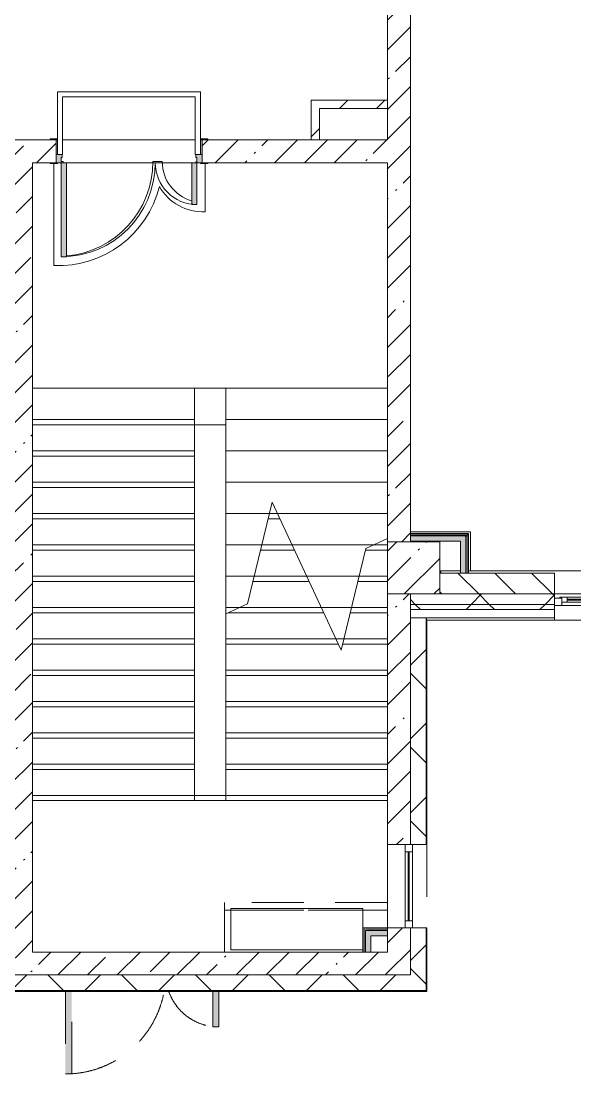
# Model space of a CAD drawing. Header units: millimetres. Extents: x -2911 to 185427, y -8553 to 29000.
# Drawn here: x 130387 to 135693, y -1048 to 9037 of the extents above; entities that cross this region are included whole.
import ezdxf

# ---------------------------------------------------------------- set-up
doc = ezdxf.new("R2010")
doc.units = ezdxf.units.MM
doc.linetypes.add('200_ШТРИХ__ш1_п0_6_', pattern=[800, 500, -300])
for name, color, linetype, lineweight in [('A-DETL-MBND-1', 7, '200_ШТРИХ__ш1_п0_6_', 9), ('A-GLAZ-2', 7, 'Continuous', 5), ('A-WALL', 7, 'Continuous', 9), ('A-WALL-3', 7, 'Continuous', 5), ('I-WALL-3', 7, 'Continuous', 5), ('S-COLS-2', 7, 'Continuous', 5), ('S-STRS-2', 7, 'Continuous', 5), ('S-STRS-MBND-1', 7, 'Continuous', 5)]:
    doc.layers.add(name, color=color, linetype=linetype, lineweight=lineweight)
for name, color, linetype, lineweight, true_color in [('A-DOOR-2', 7, 'Continuous', 5, 0xaaaaaa), ('A-DOOR-3', 7, 'Continuous', 5, 0xe2e2e2), ('A-DOOR-FRAM-2', 7, 'Continuous', 5, 0xe2e2e2), ('A-DOOR-FRAM-3', 7, 'Continuous', 5, 0xaaaaaa), ('A-FLOR-2', 7, 'Continuous', 5, 0xaaaaaa), ('I-WALL-1', 7, 'Continuous', 5, 0xe7e7e7), ('I-WALL-2', 7, 'Continuous', 9, 0xe7e7e7)]:
    doc.layers.add(name, color=color, linetype=linetype, lineweight=lineweight, true_color=true_color)
pattern_1 = [(45, (58417.4, 0), (-353.5534, 353.5534), []), (135, (58417.4, 0), (-353.5534, -353.5534), [])]
pattern_2 = [(45, (58417.4, 0), (-285.1231, 285.1231), []), (45, (58702.5, 0), (-285.1231, 285.1231), [504.031, -100.806, 16.764, -84.042])]
pattern_3 = [(45, (58417.4, 0), (-176.7767, 176.7767), [])]
pattern_4 = [(45, (58417.4, 0), (-530.33, 530.33), []), (135, (58417.4, 0), (-530.33, -530.33), [])]

# ---------------------------------------------------------------- blocks, each defined once
blk = doc.blocks.new('BSC_Колонна _Прямоугольная - 500х500-V180-2_9_1_птичка')
at = {"layer": 'S-COLS-2'}
h = blk.add_hatch(dxfattribs=at)
h.set_pattern_fill('FP_115', color=256, style=0, pattern_type=2)
h.set_pattern_definition([(45, (-75730, -3800), (-285.1231, 285.1231), []), (45, (-75444.88, -3800), (-285.1231, 285.1231), [504.031, -100.806, 16.764, -84.042])])
h.paths.add_polyline_path([(-250, -250), (250, -250), (250, 250), (-250, 250), (-250, -99)])
for p, q in [((250, 250), (-250, 250)), ((-250, 250), (-250, -250)), ((250, -250), (250, 250)), ((-250, -250), (250, -250))]:
    blk.add_line(p, q, dxfattribs=at)
blk = doc.blocks.new('110_Дверь_СКБ_2Ст - Д-1 Лестничная клетка EIS60-24319353-2_9_1_птичка')
at = {"layer": 'A-DOOR-3'}
for points in [[(612.5, 1010), (612.5, 110), (662.5, 110), (662.5, 1010)], [(-587.5, 510), (-637.5, 510), (-637.5, 110), (-587.5, 110)], [(712.5, 30), (697.5, 30), (697.5, -110), (712.5, -110)]]:
    blk.add_hatch(color=256, dxfattribs=at).paths.add_polyline_path(points)
h = blk.add_hatch(color=256, dxfattribs=at)
h.paths.add_polyline_path([(712.5, 110), (662.5, 110), (662.5, 60), (652.5, 60), (652.5, 30), (712.5, 30), (712.5, 39.7)])
h.paths.add_polyline_path([(-687.5, 110), (-687.5, 30), (-627.5, 30), (-627.5, 60), (-637.5, 60), (-637.5, 110)])
at = {"layer": 'A-DOOR-FRAM-2'}
for points in [[(-742.5, 118), (-742.5, 110), (-672.5, 110), (-672.5, 118)], [(697.5, 118), (697.5, 110), (767.5, 110), (767.5, 118)], [(-672.5, 30), (-687.5, 30), (-687.5, -110), (-672.5, -110)], [(-672.5, -110), (-742.5, -110), (-742.5, -118), (-672.5, -118)], [(697.5, -110), (697.5, -118), (767.5, -118), (767.5, -110)]]:
    blk.add_hatch(color=256, dxfattribs=at).paths.add_polyline_path(points)
at = {"layer": 'A-DOOR-2'}
for p, q in [((662.5, 1010), (612.5, 1010)), ((612.5, 1010), (612.5, 110)), ((662.5, 110), (662.5, 1010)), ((-637.5, 510), (-637.5, 110)), ((-587.5, 510), (-637.5, 510)), ((-587.5, 110), (-587.5, 510)), ((-637.5, 110), (-587.5, 110)), ((612.5, 110), (662.5, 110))]:
    blk.add_line(p, q, dxfattribs=at)
for centre, radius, start, end in [((662.5, 110), 900, 90, 180), ((-637.5, 110), 400, 360, 90)]:
    blk.add_arc(centre, radius, start, end, dxfattribs=at)
at = {"layer": 'A-DOOR-FRAM-3'}
for p, q in [((-672.5, 118), (-742.5, 118)), ((-742.5, 118), (-742.5, 110)), ((-742.5, 110), (-672.5, 110)), ((-637.5, 110), (-687.5, 110)), ((-687.5, 110), (-687.5, 30)), ((-672.5, 110), (-672.5, 118)), ((-637.5, 60), (-637.5, 110)), ((662.5, 110), (662.5, 60)), ((712.5, 110), (662.5, 110)), ((767.5, 118), (697.5, 118)), ((697.5, 118), (697.5, 110)), ((697.5, 110), (767.5, 110)), ((712.5, 30), (712.5, 110)), ((767.5, 110), (767.5, 118)), ((-687.5, 30), (-627.5, 30)), ((-672.5, 30), (-687.5, 30)), ((-687.5, 30), (-687.5, -110)), ((-672.5, -110), (-672.5, 30)), ((-627.5, 60), (-637.5, 60)), ((-627.5, 30), (-627.5, 60)), ((662.5, 60), (652.5, 60)), ((652.5, 60), (652.5, 30)), ((652.5, 30), (712.5, 30)), ((712.5, 30), (697.5, 30)), ((697.5, 30), (697.5, -110)), ((712.5, -110), (712.5, 30)), ((-672.5, -110), (-742.5, -110)), ((-742.5, -110), (-742.5, -118)), ((-742.5, -118), (-672.5, -118)), ((-687.5, -110), (-672.5, -110)), ((-672.5, -118), (-672.5, -110)), ((697.5, -110), (712.5, -110)), ((767.5, -110), (697.5, -110)), ((697.5, -110), (697.5, -118)), ((697.5, -118), (767.5, -118)), ((767.5, -118), (767.5, -110))]:
    blk.add_line(p, q, dxfattribs=at)
blk = doc.blocks.new('120_Окно_СКБ_1Ст - 120_Окно_СКБ_1Ст 900х2500_h_-19906150-2_9_1_птичка')
at = {"layer": 'A-GLAZ-2'}
for p, q in [((-450, -75), (-450, -5)), ((-450, -5), (-380, -5)), ((450, -5), (-450, -5)), ((-380, -75), (-450, -75)), ((-450, -75), (-400, -75)), ((-380, -75), (-400, -75)), ((-400, -75), (-400, -85)), ((-400, -85), (400, -85)), ((400, -85), (-400, -85)), ((-380, -5), (-380, -75)), ((380, -35), (-380, -35)), ((-380, -35), (-380, -75)), ((-330, -85), (-330, -35)), ((-330, -55), (330, -55)), ((330, -65), (-330, -65)), ((330, -85), (330, -35)), ((380, -75), (380, -5)), ((380, -5), (450, -5)), ((380, -75), (380, -35)), ((450, -75), (380, -75)), ((400, -75), (380, -75)), ((400, -75), (450, -75)), ((400, -85), (400, -75)), ((450, -5), (450, -75))]:
    blk.add_line(p, q, dxfattribs=at)
blk = doc.blocks.new('110_Дверь_СКБ_2Ст_Наружная - ДН-1_л__ Двухстворчатая 1350 х3200 _ЛК_ в свету с верхним остеклением 2-V284-2_9_1_птичка')
at = {"layer": 'A-DETL-MBND-1'}
for points in [[(754, 869), (694, 869), (694, 79), (754, 79), (754, 169)], [(-656, 419), (-716, 419), (-716, 79), (-656, 79), (-656, 169)]]:
    blk.add_hatch(color=256, dxfattribs=at).paths.add_polyline_path(points)
for p, q in [((754, 869), (694, 869)), ((694, 869), (694, 79)), ((754, 79), (754, 869)), ((-716, 419), (-716, 79)), ((-656, 419), (-716, 419)), ((-656, 79), (-656, 419))]:
    blk.add_line(p, q, dxfattribs=at)
for centre, radius, start, end in [((754, -91), 960, 90, 169.737), ((-716, -91), 510, 19.5984, 90)]:
    blk.add_arc(centre, radius, start, end, dxfattribs=at)
blk = doc.blocks.new('120_Окно_СКБ_1Ст - 120_Окно_СКБ_1Ст 800х2500 EI30-23532001-2_9_1_птичка')
at = {"layer": 'A-GLAZ-2'}
for p, q in [((-400, -127), (-400, -57)), ((-400, -57), (-330, -57)), ((400, -57), (-400, -57)), ((-330, -57), (-330, -127)), ((330, -87), (-330, -87)), ((330, -97), (-330, -97)), ((330, -127), (330, -57)), ((330, -57), (400, -57)), ((400, -57), (400, -127)), ((-330, -127), (-400, -127)), ((-400, -127), (400, -127)), ((400, -127), (330, -127))]:
    blk.add_line(p, q, dxfattribs=at)
blk = doc.blocks.new('Зашивка приборов отопления27 - Зашивка приборов отопления-33322407-2_9_1_птичка')
at = {"layer": 'A-DETL-MBND-1'}
for p, q in [((75480, 595), (73920, 595)), ((73920, 595), (73920, 520)), ((73920, 520), (73920, 120)), ((75480, 520), (73920, 520)), ((73920, 520), (73920, 120)), ((73920, 520), (75480, 520)), ((75480, 520), (75480, 595)), ((75480, 350), (75480, 520))]:
    blk.add_line(p, q, dxfattribs=at)

msp = doc.modelspace()

# ---------------------------------------------------------------- hatches: boundary and pattern name
at = {"layer": 'A-WALL-3'}
h = msp.add_hatch(dxfattribs=at)
h.set_pattern_fill('FP_130', color=256, style=0, pattern_type=2)
h.set_pattern_definition([(135, (58417.4, 0), (-176.7767, -176.7767), [])])
h.paths.add_polyline_path([(138497.4, 3550), (138767.4, 3550), (138767.4, 3750), (138497.4, 3750), (138497.4, 3701.2)])
h.paths.add_polyline_path([(137597.4, 3550), (137597.4, 3750), (136397.4, 3750), (136397.4, 3550), (137040.9, 3550)])
h.paths.add_polyline_path([(135497.4, 3550), (135497.4, 3750), (134397.4, 3750), (134397.4, 3550), (135185.9, 3550)])
h = msp.add_hatch(dxfattribs=at)
h.set_pattern_fill('FP_120', color=256, style=0, pattern_type=2)
h.set_pattern_definition(pattern_1)
h.paths.add_polyline_path([(139823.5, 3450), (139837.4, 3450), (139837.4, 3550), (138497.4, 3550), (138497.4, 3450), (138895.9, 3450)])
h.paths.add_polyline_path([(142537.4, 3450), (143117.4, 3450), (143117.4, 3550), (142537.4, 3550)])
h.paths.add_polyline_path([(134397.4, 3450), (135497.4, 3450), (135497.4, 3550), (134117.4, 3550), (134117.4, 3450), (134258.3, 3450)])
h.paths.add_polyline_path([(136397.4, 3450), (137597.4, 3450), (137597.4, 3550), (136397.4, 3550)])
h = msp.add_hatch(dxfattribs=at)
h.set_pattern_fill('FP_120', color=256, style=0, pattern_type=2)
h.set_pattern_definition(pattern_1)
h.paths.add_polyline_path([(143217.4, 3400), (143217.4, 3450), (142537.4, 3450), (142537.4, 3400), (143117.4, 3400)])
h.paths.add_polyline_path([(135185.9, 3400), (135497.4, 3400), (135497.4, 3450), (134117.4, 3450), (134117.4, 3400), (134258.3, 3400)])
h.paths.add_polyline_path([(136397.4, 3400), (137597.4, 3400), (137597.4, 3450), (136397.4, 3450)])
h.paths.add_polyline_path([(139823.5, 3400), (139837.4, 3400), (139837.4, 3450), (138497.4, 3450), (138497.4, 3400), (138895.9, 3400)])
h = msp.add_hatch(dxfattribs=at)
h.set_pattern_fill('FP_120', color=256, style=0, pattern_type=2)
h.set_pattern_definition(pattern_1)
h.paths.add_polyline_path([(134117.4, -250), (134267.4, -250), (134267.4, 350), (134117.4, 350), (134117.4, -100)])
h.paths.add_polyline_path([(134267.4, 1150), (134267.4, 3320), (134117.4, 3320), (134117.4, 1150)])
h = msp.add_hatch(dxfattribs=at)
h.set_pattern_fill('FP_120', color=256, style=0, pattern_type=2)
h.set_pattern_definition(pattern_1)
h.paths.add_polyline_path([(134117.4, -250), (134117.4, -100), (129977.4, -100), (129977.4, -250), (133330.8, -250)])
h.paths.add_polyline_path([(127765.7, -250), (129077.4, -250), (129077.4, -100), (125477.4, -100), (125477.4, -250), (125910.7, -250)])
h.paths.add_polyline_path([(116477.4, -250), (117227.4, -250), (117227.4, -100), (116477.4, -100)])
h.paths.add_polyline_path([(115327.4, -250), (115577.4, -250), (115577.4, -100), (114827.4, -100), (114827.4, -250), (115244.2, -250)])
h.paths.add_polyline_path([(119327.4, -250), (120477.4, -250), (120477.4, -100), (119327.4, -100)])
h.paths.add_polyline_path([(123577.4, -250), (124577.4, -250), (124577.4, -100), (123577.4, -100)])
h.paths.add_polyline_path([(101827.4, -250), (102453.7, -250), (102453.7, -100), (101077.4, -100), (101077.4, -250), (101795.1, -250)])
h.paths.add_polyline_path([(110327.4, -250), (111727.4, -250), (111727.4, -100), (110327.4, -100)])
h.paths.add_polyline_path([(107227.4, -250), (107227.4, -100), (105827.4, -100), (105827.4, -250), (106432.7, -250)])
h.paths.add_polyline_path([(103353.7, -250), (103727.4, -250), (103727.4, -100), (103353.7, -100)])
h.paths.add_polyline_path([(97177.4, -250), (97977.4, -250), (97977.4, -100), (97177.4, -100), (97177.4, -176.4)])
at = {"layer": 'I-WALL-1'}
for points in [[(134596.8, 4055), (134646.8, 4055), (134646.8, 4105), (134117.4, 4105), (134117.4, 4055), (134258.3, 4055)], [(134646.8, 3750), (134646.8, 4055), (134596.8, 4055), (134596.8, 3750)], [(133897.4, 275), (133897.4, 325), (133737.4, 325), (133737.4, 275)]]:
    msp.add_hatch(color=256, dxfattribs=at).paths.add_polyline_path(points)
at = {"layer": 'I-WALL-2'}
msp.add_hatch(color=256, dxfattribs=at).paths.add_polyline_path([(133687.4, 120), (133737.4, 120), (133737.4, 325), (133687.4, 325), (133687.4, 230.5)])
at = {"layer": 'I-WALL-3'}
h = msp.add_hatch(dxfattribs=at)
h.set_pattern_fill('FP_128', color=256, style=0, pattern_type=2)
h.set_pattern_definition(pattern_2)
h.paths.add_polyline_path([(133897.4, 7900), (134117.4, 7900), (134117.4, 9352.3), (133897.4, 9352.3), (133897.4, 8200)])
h.paths.add_polyline_path([(133897.4, 10792.3), (134117.4, 10792.3), (134117.4, 10900), (133897.4, 10900)])
h = msp.add_hatch(dxfattribs=at)
h.set_pattern_fill('FP_132', color=256, style=0, pattern_type=2)
h.set_pattern_definition(pattern_3)
h.paths.add_polyline_path([(133247.4, 7900), (133247.4, 8280), (133167.4, 8280), (133167.4, 7900)])
h = msp.add_hatch(dxfattribs=at)
h.set_pattern_fill('FP_132', color=256, style=0, pattern_type=2)
h.set_pattern_definition(pattern_3)
h.paths.add_polyline_path([(133897.4, 8200), (133897.4, 8280), (133247.4, 8280), (133247.4, 8200), (133330.8, 8200)])
h = msp.add_hatch(dxfattribs=at)
h.set_pattern_fill('FP_128', color=256, style=0, pattern_type=2)
h.set_pattern_definition(pattern_2)
h.paths.add_polyline_path([(130497.4, 120), (130497.4, 7900), (130277.4, 7900), (130277.4, 120)])
h = msp.add_hatch(dxfattribs=at)
h.set_pattern_fill('FP_128', color=256, style=0, pattern_type=2)
h.set_pattern_definition(pattern_2)
h.paths.add_polyline_path([(132177.4, 7680), (133897.4, 7680), (133897.4, 7900), (132122.4, 7900), (132122.4, 7680)])
h.paths.add_polyline_path([(130548.3, 7680), (130722.4, 7680), (130722.4, 7900), (130497.4, 7900), (130497.4, 7680)])
h = msp.add_hatch(dxfattribs=at)
h.set_pattern_fill('FP_128', color=256, style=0, pattern_type=2)
h.set_pattern_definition(pattern_2)
h.paths.add_polyline_path([(133897.4, -100), (134117.4, -100), (134117.4, 350), (133897.4, 350), (133897.4, 120)])
h.paths.add_polyline_path([(134117.4, 1150), (134117.4, 3550), (133897.4, 3550), (133897.4, 1150)])
h.paths.add_polyline_path([(134117.4, 4050), (134117.4, 7900), (133897.4, 7900), (133897.4, 4050), (134079.7, 4050)])
h = msp.add_hatch(dxfattribs=at)
h.set_pattern_fill('FP_224', color=256, style=0, pattern_type=2)
h.set_pattern_definition(pattern_4)
h.paths.add_polyline_path([(134659.3, 4117.5), (134671.8, 4117.5), (134671.8, 4130), (134117.4, 4130), (134117.4, 4117.5), (134258.3, 4117.5)])
h = msp.add_hatch(dxfattribs=at)
h.set_pattern_fill('FP_224', color=256, style=0, pattern_type=2)
h.set_pattern_definition(pattern_4)
h.paths.add_polyline_path([(134646.8, 4105), (134659.3, 4105), (134659.3, 4117.5), (134117.4, 4117.5), (134117.4, 4105), (134258.3, 4105)])
h = msp.add_hatch(dxfattribs=at)
h.set_pattern_fill('FP_224', color=256, style=0, pattern_type=2)
h.set_pattern_definition(pattern_4)
h.paths.add_polyline_path([(134646.8, 3750), (134659.3, 3750), (134659.3, 4105), (134646.8, 4105), (134646.8, 4055)])
h = msp.add_hatch(dxfattribs=at)
h.set_pattern_fill('FP_224', color=256, style=0, pattern_type=2)
h.set_pattern_definition(pattern_4)
h.paths.add_polyline_path([(134659.3, 3750), (134671.8, 3750), (134671.8, 4117.5), (134659.3, 4117.5), (134659.3, 4055)])
h = msp.add_hatch(dxfattribs=at)
h.set_pattern_fill('FP_128', color=256, style=0, pattern_type=2)
h.set_pattern_definition(pattern_2)
h.paths.add_polyline_path([(133897.4, -100), (133897.4, 120), (130277.4, 120), (130277.4, -100), (133330.8, -100)])

# ---------------------------------------------------------------- linework, layer by layer
at = {"layer": 'A-DETL-MBND-1'}
for p, q in [((133897.4, 595), (133897.4, 1150)), ((134275.4, 1150), (134275.4, 350))]:
    msp.add_line(p, q, dxfattribs=at)
at = {"layer": 'A-FLOR-2'}
for p, q in [((130735.7, 8360.1), (130735.7, 7908)), ((132105.7, 8360.1), (130735.7, 8360.1)), ((130785.7, 7760.1), (130785.7, 8310.1)), ((130785.7, 8310.1), (132055.7, 8310.1)), ((132055.7, 8310.1), (132055.7, 7760.1)), ((132105.7, 7760.1), (132105.7, 8360.1)), ((130701.1, 7672), (130701.1, 6695.1)), ((130737.4, 7760.1), (130785.7, 7760.1)), ((130790.9, 7692.1), (130772.4, 7692.1)), ((130790.9, 7680), (130790.9, 7692.1)), ((131740, 7690.6), (131650.3, 7690.6)), ((132055.7, 7760.1), (132105.7, 7760.1)), ((132072.4, 7689.1), (132062.5, 7689.1)), ((132062.5, 7689.1), (132062.5, 7680)), ((132151.9, 7210.5), (132151.9, 7672)), ((132047.4, 5170), (132347.4, 5170)), ((134117.4, 4145), (134691.8, 4145)), ((134691.8, 4145), (134691.8, 3770)), ((132397.4, 536), (132397.4, 140)), ((133662.4, 536), (132397.4, 536)), ((133662.4, 350), (133662.4, 536)), ((132397.4, 140), (133662.4, 140))]:
    msp.add_line(p, q, dxfattribs=at)
for centre, radius, start, end in [((130745.3, 7689.1), 905, 274.89327, 0.09571), ((132129.7, 7690.6), 389.8, 180, 253.95631), ((130745.3, 7689.1), 995, 267.45356, 346.31888), ((132129.5, 7689.1), 479.2, 209.41362, 272.67589)]:
    msp.add_arc(centre, radius, start, end, dxfattribs=at)
at = {"layer": 'A-WALL'}
for p, q in [((133897.4, 8200), (133897.4, 8280)), ((133167.4, 7900), (133247.4, 7900)), ((134659.3, 4117.5), (134117.4, 4117.5)), ((134646.8, 4105), (134117.4, 4105)), ((134646.8, 3750), (134646.8, 4105)), ((134659.3, 3750), (134659.3, 4117.5)), ((135497.4, 3550), (134397.4, 3550)), ((134117.4, 3450), (135497.4, 3450)), ((134117.4, 3400), (135497.4, 3400)), ((134117.4, 3320), (135497.4, 3320)), ((134117.4, 1150), (134117.4, 3320)), ((134267.4, 1150), (134267.4, 3320)), ((134270.4, 1150), (134270.4, 3320)), ((134275.4, 3300), (134270.4, 3300)), ((133674.9, 120), (133674.9, 350)), ((133897.4, 337.5), (133687.4, 337.5)), ((133687.4, 120), (133687.4, 325)), ((133897.4, 325), (133687.4, 325)), ((133897.4, 275), (133897.4, 350)), ((134117.4, 350), (134117.4, -100)), ((134267.4, -250), (134267.4, 350)), ((134270.4, -253), (134270.4, 350)), ((133662.4, 120), (133737.4, 120)), ((133897.4, -100), (129977.4, -100)), ((129977.4, -250), (134267.4, -250)), ((129977.4, -253), (134270.4, -253))]:
    msp.add_line(p, q, dxfattribs=at)
at = {"layer": 'A-WALL-3'}
for p, q in [((135497.4, 3750), (134397.4, 3750)), ((135497.4, 3300), (135497.4, 3750)), ((135497.4, 3550), (136397.4, 3550)), ((134275.4, 3300), (143367.4, 3300)), ((134275.4, 1150), (134275.4, 3300)), ((134117.4, 1150), (134275.4, 1150)), ((134275.4, 350), (134117.4, 350)), ((134275.4, -258), (134275.4, 350)), ((134117.4, -100), (133897.4, -100)), ((124577.4, -258), (134275.4, -258))]:
    msp.add_line(p, q, dxfattribs=at)
at = {"layer": 'I-WALL-3'}
for p, q in [((134117.4, 4050), (134117.4, 10900)), ((133897.4, 9352.3), (133897.4, 8280)), ((133167.4, 8280), (133167.4, 7900)), ((133897.4, 8280), (133167.4, 8280)), ((133247.4, 7900), (133247.4, 8200)), ((133247.4, 8200), (133897.4, 8200)), ((133897.4, 8200), (133897.4, 7900)), ((130667.4, 7900), (130277.4, 7900)), ((130785.7, 7900), (132055.7, 7900)), ((133167.4, 7900), (132177.4, 7900)), ((133897.4, 7900), (133247.4, 7900)), ((130497.4, 120), (130497.4, 7680)), ((130497.4, 7680), (130667.4, 7680)), ((131649.7, 7680), (130822.4, 7680)), ((132022.4, 7680), (131740.9, 7680)), ((132177.4, 7680), (133897.4, 7680)), ((133897.4, 7680), (133897.4, 4050)), ((134671.8, 4130), (134117.4, 4130)), ((134117.4, 4055), (134596.8, 4055)), ((134596.8, 4055), (134596.8, 3750)), ((134671.8, 3750), (134671.8, 4130)), ((134407.4, 3770), (134596.8, 3770)), ((134407.4, 3770), (134407.4, 3750)), ((134596.8, 3750), (134671.8, 3750)), ((134671, 3770), (138767.4, 3770)), ((133897.4, 3550), (133897.4, 1150)), ((134117.4, 3320), (134117.4, 3550)), ((133897.4, 1150), (134117.4, 1150)), ((133662.4, 350), (133662.4, 120)), ((133737.4, 350), (133662.4, 350)), ((134117.4, 350), (133737.4, 350)), ((133737.4, 120), (133737.4, 275)), ((133737.4, 275), (133897.4, 275)), ((133897.4, 275), (133897.4, 120)), ((133662.4, 120), (130497.4, 120)), ((133897.4, 120), (133737.4, 120))]:
    msp.add_line(p, q, dxfattribs=at)
at = {"layer": 'S-STRS-2'}
for p, q in [((131649.7, 7680), (130822.4, 7680)), ((132022.4, 7680), (131740.9, 7680)), ((132047.4, 5520), (132347.4, 5520)), ((132047.4, 5169.7), (132047.4, 5520)), ((133897.4, 5520), (132347.4, 5520)), ((132347.4, 5520), (132347.4, 5220)), ((133897.4, 5520), (132347.4, 5520)), ((130497.4, 5169.7), (132047.4, 5169.7)), ((130497.4, 5169.7), (132047.4, 5169.7)), ((132047.4, 4869.7), (132047.4, 5169.7)), ((132347.4, 5220), (132347.4, 4920)), ((133897.4, 5220), (132347.4, 5220)), ((133897.4, 5220), (132347.4, 5220)), ((130497.4, 4869.7), (132047.4, 4869.7)), ((130497.4, 4869.7), (132047.4, 4869.7)), ((132047.4, 4569.7), (132047.4, 4869.7)), ((132347.4, 4920), (132347.4, 4620)), ((133897.4, 4920), (132347.4, 4920)), ((133897.4, 4920), (132347.4, 4920)), ((130497.4, 4569.7), (132047.4, 4569.7)), ((130497.4, 4569.7), (132047.4, 4569.7)), ((132047.4, 4269.7), (132047.4, 4569.7)), ((132347.4, 4620), (132347.4, 4320)), ((133897.4, 4620), (132347.4, 4620)), ((133897.4, 4620), (132347.4, 4620)), ((130497.4, 4269.7), (132047.4, 4269.7)), ((130497.4, 4269.7), (132047.4, 4269.7)), ((132047.4, 3969.7), (132047.4, 4269.7)), ((132347.4, 4320), (132347.4, 4020)), ((132766, 4320), (132347.4, 4320)), ((132766, 4320), (132347.4, 4320)), ((132866.1, 4269.7), (132753.7, 4269.7)), ((132866.1, 4269.7), (132753.7, 4269.7)), ((133897.4, 4320), (132842.6, 4320)), ((133897.4, 4320), (132842.6, 4320)), ((130497.4, 3969.7), (132047.4, 3969.7)), ((130497.4, 3969.7), (132047.4, 3969.7)), ((132047.4, 3669.7), (132047.4, 3969.7)), ((132347.4, 4020), (132347.4, 3720)), ((132693, 4020), (132347.4, 4020)), ((132693, 4020), (132347.4, 4020)), ((133005.9, 3969.7), (132680.8, 3969.7)), ((133005.9, 3969.7), (132680.8, 3969.7)), ((133765.7, 4020), (132982.5, 4020)), ((133765.7, 4020), (132982.5, 4020)), ((133897.4, 3969.7), (133685.3, 3969.7)), ((133897.4, 3969.7), (133685.3, 3969.7)), ((130497.4, 3669.7), (132047.4, 3669.7)), ((130497.4, 3669.7), (132047.4, 3669.7)), ((132047.4, 3369.7), (132047.4, 3669.7)), ((132347.4, 3720), (132347.4, 3420)), ((132620.1, 3720), (132347.4, 3720)), ((132620.1, 3720), (132347.4, 3720)), ((133145.8, 3669.7), (132607.9, 3669.7)), ((133145.8, 3669.7), (132607.9, 3669.7)), ((133624.6, 3720), (133122.4, 3720)), ((133624.6, 3720), (133122.4, 3720)), ((133897.4, 3669.7), (133612.4, 3669.7)), ((133897.4, 3669.7), (133612.4, 3669.7)), ((130497.4, 3369.7), (132047.4, 3369.7)), ((130497.4, 3369.7), (132047.4, 3369.7)), ((132047.4, 3069.7), (132047.4, 3369.7)), ((132347.4, 3420), (132347.4, 3358.6)), ((132479, 3420), (132347.4, 3420)), ((132479, 3420), (132347.4, 3420)), ((132347.4, 3358.6), (132347.4, 3069.7)), ((133285.7, 3369.7), (132371.2, 3369.7)), ((133285.7, 3369.7), (132371.2, 3369.7)), ((133551.7, 3420), (133262.3, 3420)), ((133551.7, 3420), (133262.3, 3420)), ((133897.4, 3369.7), (133539.5, 3369.7)), ((133897.4, 3369.7), (133539.5, 3369.7)), ((130497.4, 3069.7), (132047.4, 3069.7)), ((130497.4, 3069.7), (132047.4, 3069.7)), ((132047.4, 2769.7), (132047.4, 3069.7)), ((132347.4, 3069.7), (132347.4, 2769.7)), ((133425.6, 3069.7), (132347.4, 3069.7)), ((133425.6, 3069.7), (132347.4, 3069.7)), ((133478.8, 3120), (133402.2, 3120)), ((133478.8, 3120), (133402.2, 3120)), ((133897.4, 3069.7), (133466.6, 3069.7)), ((133897.4, 3069.7), (133466.6, 3069.7)), ((130497.4, 2769.7), (132047.4, 2769.7)), ((130497.4, 2769.7), (132047.4, 2769.7)), ((132047.4, 2469.7), (132047.4, 2769.7)), ((132347.4, 2769.7), (132347.4, 2469.7)), ((133897.4, 2769.7), (132347.4, 2769.7)), ((133897.4, 2769.7), (132347.4, 2769.7)), ((130497.4, 2469.7), (132047.4, 2469.7)), ((130497.4, 2469.7), (132047.4, 2469.7)), ((132047.4, 2169.7), (132047.4, 2469.7)), ((132347.4, 2469.7), (132347.4, 2169.7)), ((133897.4, 2469.7), (132347.4, 2469.7)), ((133897.4, 2469.7), (132347.4, 2469.7)), ((130497.4, 2169.7), (132047.4, 2169.7)), ((130497.4, 2169.7), (132047.4, 2169.7)), ((132047.4, 1869.7), (132047.4, 2169.7)), ((132347.4, 2169.7), (132347.4, 1869.7)), ((133897.4, 2169.7), (132347.4, 2169.7)), ((133897.4, 2169.7), (132347.4, 2169.7)), ((130497.4, 1869.7), (132047.4, 1869.7)), ((130497.4, 1869.7), (132047.4, 1869.7)), ((132047.4, 1569.7), (132047.4, 1869.7)), ((132347.4, 1869.7), (132347.4, 1569.7)), ((133897.4, 1869.7), (132347.4, 1869.7)), ((133897.4, 1869.7), (132347.4, 1869.7)), ((130497.4, 1569.7), (132047.4, 1569.7)), ((130497.4, 1569.7), (132047.4, 1569.7)), ((132347.4, 1569.7), (132047.4, 1569.7)), ((133897.4, 1569.7), (132347.4, 1569.7)), ((133897.4, 1569.7), (132347.4, 1569.7))]:
    msp.add_line(p, q, dxfattribs=at)
at = {"layer": 'S-STRS-MBND-1'}
for p, q in [((133897.4, 7680), (130497.4, 7680)), ((130497.4, 7680), (130497.4, 5520)), ((133897.4, 5520), (133897.4, 7680)), ((130497.4, 5520), (132047.4, 5520)), ((130497.4, 1620), (130497.4, 5520)), ((130497.4, 5520), (132047.4, 5520)), ((132047.4, 5520), (133897.4, 5520)), ((132047.4, 1620), (132047.4, 5520)), ((130497.4, 5220), (132047.4, 5220)), ((130497.4, 5220), (132047.4, 5220)), ((130497.4, 4920), (132047.4, 4920)), ((130497.4, 4920), (132047.4, 4920)), ((130497.4, 4620), (132047.4, 4620)), ((130497.4, 4620), (132047.4, 4620)), ((132555.9, 3455.9), (132792.2, 4428.1)), ((132792.2, 4428.1), (133452.6, 3011.9)), ((130497.4, 4320), (132047.4, 4320)), ((130497.4, 4320), (132047.4, 4320)), ((132842.6, 4320), (132766, 4320)), ((132842.6, 4320), (132766, 4320)), ((133688.8, 3984.1), (133897.4, 4081.4)), ((130497.4, 4020), (132047.4, 4020)), ((130497.4, 4020), (132047.4, 4020)), ((132982.5, 4020), (132693, 4020)), ((132982.5, 4020), (132693, 4020)), ((133452.6, 3011.9), (133688.8, 3984.1)), ((133897.4, 4020), (133765.7, 4020)), ((133897.4, 4020), (133765.7, 4020)), ((130497.4, 3720), (132047.4, 3720)), ((130497.4, 3720), (132047.4, 3720)), ((133122.4, 3720), (132620.1, 3720)), ((133122.4, 3720), (132620.1, 3720)), ((133897.4, 3720), (133624.6, 3720)), ((133897.4, 3720), (133624.6, 3720)), ((132347.4, 3358.6), (132555.9, 3455.9)), ((130497.4, 3420), (132047.4, 3420)), ((130497.4, 3420), (132047.4, 3420)), ((132347.4, 3358.6), (132347.4, 1620)), ((133262.3, 3420), (132479, 3420)), ((133262.3, 3420), (132479, 3420)), ((133897.4, 3420), (133551.7, 3420)), ((133897.4, 3420), (133551.7, 3420)), ((133897.4, 3420), (133897.4, 1620)), ((130497.4, 3120), (132047.4, 3120)), ((130497.4, 3120), (132047.4, 3120)), ((133402.2, 3120), (132347.4, 3120)), ((133402.2, 3120), (132347.4, 3120)), ((133897.4, 3120), (133478.8, 3120)), ((133897.4, 3120), (133478.8, 3120)), ((130497.4, 2820), (132047.4, 2820)), ((130497.4, 2820), (132047.4, 2820)), ((133897.4, 2820), (132347.4, 2820)), ((133897.4, 2820), (132347.4, 2820)), ((130497.4, 2520), (132047.4, 2520)), ((130497.4, 2520), (132047.4, 2520)), ((133897.4, 2520), (132347.4, 2520)), ((133897.4, 2520), (132347.4, 2520)), ((130497.4, 2220), (132047.4, 2220)), ((130497.4, 2220), (132047.4, 2220)), ((133897.4, 2220), (132347.4, 2220)), ((133897.4, 2220), (132347.4, 2220)), ((130497.4, 1920), (132047.4, 1920)), ((130497.4, 1920), (132047.4, 1920)), ((133897.4, 1920), (132347.4, 1920)), ((133897.4, 1920), (132347.4, 1920)), ((130497.4, 1620), (130497.4, 120)), ((130497.4, 1620), (132047.4, 1620)), ((130497.4, 1620), (132047.4, 1620)), ((132347.4, 1620), (132047.4, 1620)), ((133897.4, 1620), (132347.4, 1620)), ((133897.4, 1620), (132347.4, 1620)), ((133897.4, 120), (133897.4, 1620)), ((130497.4, 120), (133897.4, 120))]:
    msp.add_line(p, q, dxfattribs=at)

# ---------------------------------------------------------------- block references
at = {"layer": 'A-DETL-MBND-1'}
msp.add_blockref('Зашивка приборов отопления27 - Зашивка приборов отопления-33322407-2_9_1_птичка', (58417.4, 0), dxfattribs=at)
at = {"layer": 'A-DETL-MBND-1', "rotation": 180}
msp.add_blockref('110_Дверь_СКБ_2Ст_Наружная - ДН-1_л__ Двухстворчатая 1350 х3200 _ЛК_ в свету с верхним остеклением 2-V284-2_9_1_птичка', (131566.9, -179), dxfattribs=at)
at = {"layer": 'A-DOOR-2', "rotation": 180}
msp.add_blockref('110_Дверь_СКБ_2Ст - Д-1 Лестничная клетка EIS60-24319353-2_9_1_птичка', (131434.9, 7790), dxfattribs=at)
at = {"layer": 'A-GLAZ-2'}
for name, p, rotation in [('120_Окно_СКБ_1Ст - 120_Окно_СКБ_1Ст 900х2500_h_-19906150-2_9_1_птичка', (135947.4, 3435), 180), ('120_Окно_СКБ_1Ст - 120_Окно_СКБ_1Ст 800х2500 EI30-23532001-2_9_1_птичка', (134192.4, 750), 270)]:
    msp.add_blockref(name, p, dxfattribs=dict(at, rotation=rotation))
at = {"layer": 'S-COLS-2'}
msp.add_blockref('BSC_Колонна _Прямоугольная - 500х500-V180-2_9_1_птичка', (134147.4, 3800), dxfattribs=at)

doc.saveas('drawing.dxf')
